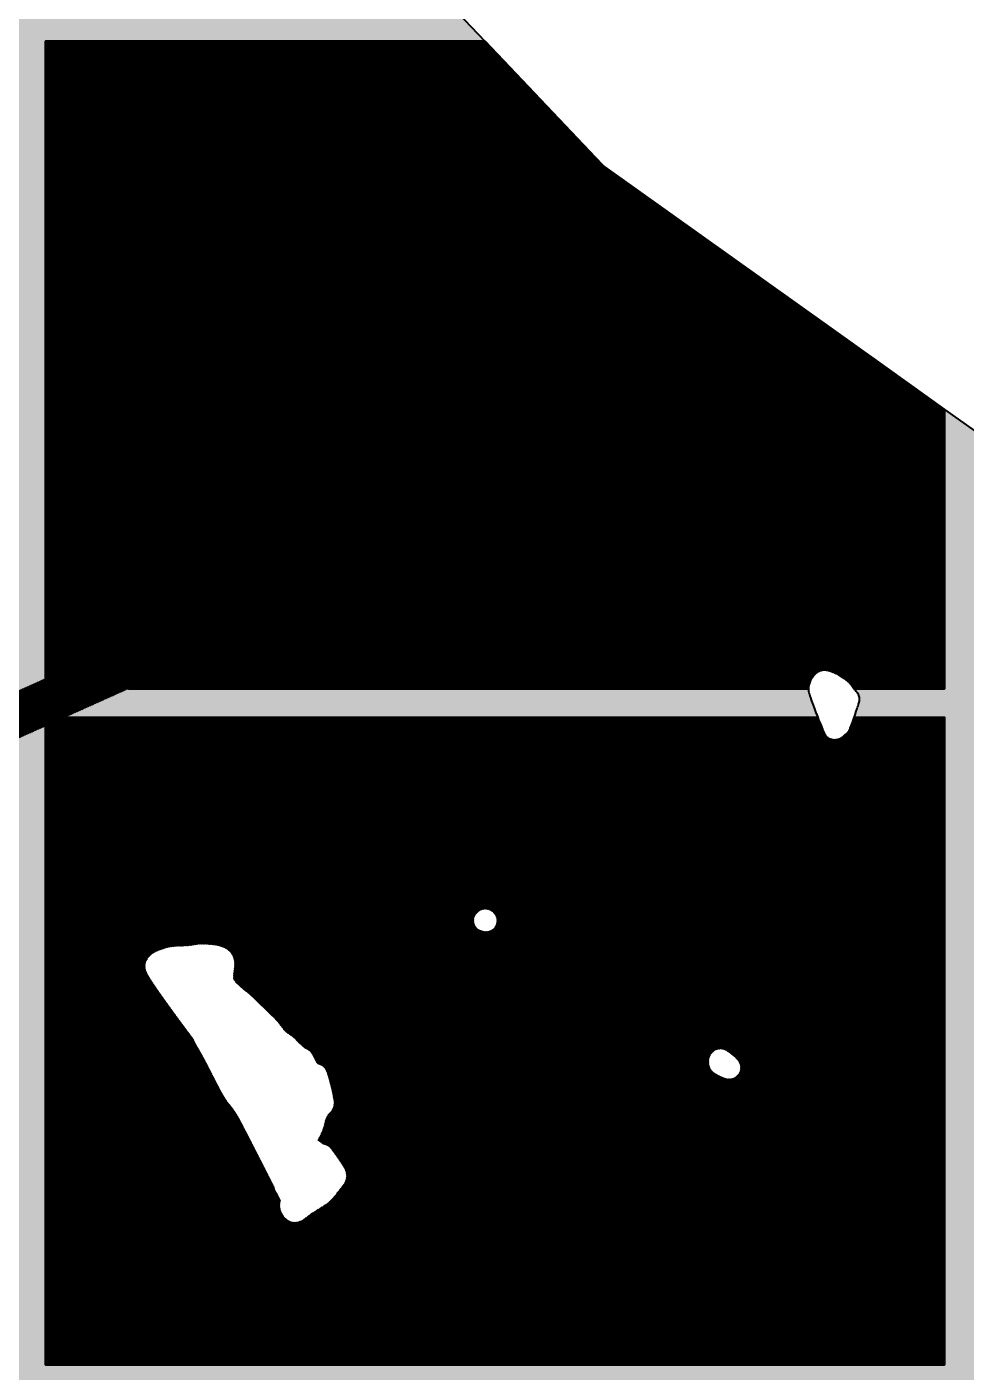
# Model space of a CAD drawing. Header units: metres. Extents: x 729569 to 733474, y 1423763 to 1426173.
# Drawn here: x 731660.1 to 731921.3, y 1425076.8 to 1425450.8 of the extents above; entities that cross this region are included whole.
import ezdxf

# ---------------------------------------------------------------- set-up
doc = ezdxf.new("R2010")
doc.units = ezdxf.units.M
for name, color, linetype in [('GREEN_AREA', 7, 'Continuous'), ('PARCEL_BORDER', 7, 'Continuous'), ('PARCEL_L', 7, 'Continuous'), ('PARCEL_M', 7, 'Continuous'), ('PARCEL_S', 7, 'Continuous'), ('ROADS_MAIN', 7, 'Continuous')]:
    doc.layers.add(name, color=color, linetype=linetype)

msp = doc.modelspace()

# ---------------------------------------------------------------- hatches: boundary and pattern name
at = {"layer": 'GREEN_AREA', "true_color": 0x96c896}
h = msp.add_hatch(dxfattribs=at)
h.set_pattern_fill('SOLID')
h.paths.add_polyline_path([(731734.6, 1425338.94), (731803.89, 1425338.94), (731803.89, 1425408.22), (731734.6, 1425408.22), (731665.32, 1425408.22), (731665.32, 1425446.84), (731787.48, 1425446.84), (731820.03, 1425412.54), (731820.38, 1425412.2), (731820.76, 1425411.91), (731883.06, 1425367.51), (731665.32, 1425269.66), (731665.32, 1425338.94), (731734.6, 1425338.94)])
h = msp.add_hatch(dxfattribs=at)
h.set_pattern_fill('SOLID')
h.paths.add_polyline_path([(731877.64, 1425268.08), (731877.52, 1425267.54), (731877.46, 1425267.19), (731877.45, 1425266.84), (731848.32, 1425266.84), (731848.32, 1425306.84), (731808.32, 1425306.84), (731808.32, 1425266.84), (731688.32, 1425266.84), (731894.38, 1425359.44), (731915.32, 1425344.51), (731915.32, 1425266.84), (731890.09, 1425266.84), (731890.08, 1425266.84), (731890.05, 1425266.92), (731889.88, 1425267.21), (731889.75, 1425267.41), (731889.64, 1425267.57), (731889.41, 1425267.88), (731889.31, 1425268.01), (731889.01, 1425268.36), (731888.86, 1425268.52), (731888.53, 1425268.86), (731888.32, 1425269.05), (731888, 1425269.32), (731887.87, 1425269.42), (731887.47, 1425269.72), (731887.38, 1425269.79), (731886.94, 1425270.09), (731886.85, 1425270.15), (731886.4, 1425270.44), (731886.29, 1425270.5), (731885.87, 1425270.75), (731885.74, 1425270.82), (731885.33, 1425271.03), (731885.21, 1425271.09), (731884.81, 1425271.28), (731884.69, 1425271.32), (731884.32, 1425271.48), (731884.2, 1425271.53), (731883.87, 1425271.65), (731883.71, 1425271.7), (731883.45, 1425271.78), (731883.41, 1425271.79), (731883.06, 1425271.89), (731882.79, 1425271.95), (731882.47, 1425272.01), (731882.18, 1425272.05), (731881.89, 1425272.06), (731881.59, 1425272.05), (731881.3, 1425272), (731881.01, 1425271.94), (731880.72, 1425271.86), (731880.44, 1425271.76), (731880.17, 1425271.62), (731879.92, 1425271.47), (731879.68, 1425271.28), (731879.45, 1425271.09), (731879.25, 1425270.9), (731879.07, 1425270.69), (731878.78, 1425270.33), (731878.57, 1425270.04), (731878.27, 1425269.55), (731878.07, 1425269.19), (731877.83, 1425268.65), (731877.72, 1425268.37), (731877.64, 1425268.08)])
h = msp.add_hatch(dxfattribs=at)
h.set_pattern_fill('SOLID')
h.paths.add_polyline_path([(731915.32, 1425078.84), (731905.32, 1425078.84), (731905.32, 1425118.84), (731905.32, 1425158.84), (731905.32, 1425198.84), (731905.32, 1425238.84), (731865.32, 1425238.84), (731825.32, 1425238.84), (731825.32, 1425198.84), (731865.32, 1425198.84), (731865.32, 1425158.84), (731865.32, 1425118.84), (731865.32, 1425078.84), (731844.21, 1425078.84), (731844.21, 1425168.28), (731754.76, 1425168.28), (731754.76, 1425078.84), (731705.32, 1425078.84), (731705.32, 1425118.84), (731705.32, 1425158.84), (731665.32, 1425158.84), (731665.32, 1425198.84), (731705.32, 1425198.84), (731745.32, 1425198.84), (731745.32, 1425238.84), (731705.32, 1425238.84), (731665.32, 1425238.84), (731665.32, 1425256.5), (731670.52, 1425258.84), (731880.07, 1425258.84), (731880.29, 1425258.25), (731880.3, 1425258.23), (731880.88, 1425256.78), (731880.89, 1425256.76), (731881.38, 1425255.57), (731881.39, 1425255.53), (731881.68, 1425254.85), (731881.71, 1425254.78), (731881.85, 1425254.47), (731881.93, 1425254.31), (731881.99, 1425254.21), (731882.14, 1425253.94), (731882.32, 1425253.7), (731882.34, 1425253.68), (731882.54, 1425253.46), (731882.76, 1425253.26), (731883, 1425253.09), (731883.26, 1425252.93), (731883.53, 1425252.81), (731883.56, 1425252.8), (731883.87, 1425252.69), (731884.2, 1425252.62), (731884.26, 1425252.6), (731884.55, 1425252.57), (731884.84, 1425252.57), (731885.13, 1425252.59), (731885.24, 1425252.6), (731885.48, 1425252.64), (731885.72, 1425252.7), (731885.95, 1425252.78), (731886.1, 1425252.84), (731886.31, 1425252.93), (731886.51, 1425253.04), (731886.71, 1425253.15), (731886.98, 1425253.33), (731887.24, 1425253.55), (731887.44, 1425253.73), (731887.6, 1425253.89), (731887.67, 1425253.97), (731887.86, 1425254.1), (731888, 1425254.22), (731888.24, 1425254.42), (731888.45, 1425254.64), (731888.64, 1425254.89), (731888.8, 1425255.15), (731888.93, 1425255.43), (731889.05, 1425255.71), (731889.1, 1425255.84), (731889.34, 1425256.5), (731889.35, 1425256.53), (731889.68, 1425257.45), (731889.68, 1425257.47), (731890.05, 1425258.53), (731890.05, 1425258.54), (731890.16, 1425258.84), (731915.32, 1425258.84), (731915.32, 1425078.84)])
h.paths.add_polyline_path([(731854.92, 1425158.4), (731855.26, 1425158.36), (731855.6, 1425158.36), (731855.94, 1425158.4), (731856.03, 1425158.41), (731856.3, 1425158.47), (731856.57, 1425158.55), (731856.83, 1425158.66), (731857.08, 1425158.79), (731857.31, 1425158.95), (731857.53, 1425159.12), (731857.55, 1425159.14), (731857.77, 1425159.36), (731857.97, 1425159.59), (731858.14, 1425159.84), (731858.28, 1425160.11), (731858.4, 1425160.4), (731858.48, 1425160.69), (731858.49, 1425160.72), (731858.55, 1425161.01), (731858.57, 1425161.31), (731858.57, 1425161.6), (731858.54, 1425161.9), (731858.48, 1425162.18), (731858.39, 1425162.47), (731858.35, 1425162.56), (731858.23, 1425162.84), (731858.09, 1425163.11), (731857.92, 1425163.35), (731857.75, 1425163.57), (731857.49, 1425163.86), (731857.11, 1425164.24), (731856.96, 1425164.39), (731856.33, 1425164.93), (731856.22, 1425165.02), (731855.56, 1425165.54), (731855.45, 1425165.62), (731855, 1425165.94), (731854.82, 1425166.06), (731854.58, 1425166.2), (731854.37, 1425166.32), (731854.16, 1425166.41), (731854.06, 1425166.45), (731853.78, 1425166.55), (731853.49, 1425166.62), (731853.2, 1425166.66), (731852.9, 1425166.68), (731852.88, 1425166.67), (731852.56, 1425166.66), (731852.26, 1425166.6), (731851.95, 1425166.52), (731851.66, 1425166.41), (731851.38, 1425166.26), (731851.36, 1425166.25), (731851.09, 1425166.07), (731850.84, 1425165.86), (731850.62, 1425165.63), (731850.57, 1425165.58), (731850.38, 1425165.34), (731850.22, 1425165.08), (731850.08, 1425164.8), (731850.02, 1425164.68), (731849.91, 1425164.36), (731849.83, 1425164.03), (731849.78, 1425163.81), (731849.74, 1425163.5), (731849.73, 1425163.2), (731849.74, 1425162.89), (731849.76, 1425162.61), (731849.8, 1425162.33), (731849.87, 1425162.06), (731849.95, 1425161.79), (731850.05, 1425161.53), (731850.17, 1425161.27), (731850.31, 1425161.03), (731850.48, 1425160.8), (731850.67, 1425160.58), (731850.87, 1425160.39), (731851.12, 1425160.18), (731851.31, 1425160.03), (731851.5, 1425159.9), (731852, 1425159.6), (731852.17, 1425159.5), (731852.79, 1425159.17), (731852.95, 1425159.1), (731853.58, 1425158.81), (731853.82, 1425158.72), (731854.23, 1425158.57), (731854.46, 1425158.5), (731854.7, 1425158.45), (731854.92, 1425158.4)])
h.paths.add_polyline_path([(731786.83, 1425199.48), (731787.11, 1425199.4), (731787.4, 1425199.34), (731787.69, 1425199.32), (731787.98, 1425199.32), (731788.27, 1425199.35), (731788.56, 1425199.41), (731788.84, 1425199.5), (731789.11, 1425199.61), (731789.37, 1425199.75), (731789.61, 1425199.91), (731789.84, 1425200.1), (731790.04, 1425200.3), (731790.23, 1425200.53), (731790.39, 1425200.77), (731790.53, 1425201.03), (731790.64, 1425201.3), (731790.72, 1425201.58), (731790.78, 1425201.87), (731790.81, 1425202.16), (731790.81, 1425202.45), (731790.81, 1425202.47), (731790.78, 1425202.76), (731790.73, 1425203.05), (731790.64, 1425203.33), (731790.53, 1425203.6), (731790.39, 1425203.86), (731790.23, 1425204.11), (731790.2, 1425204.15), (731790.01, 1425204.38), (731789.8, 1425204.59), (731789.71, 1425204.68), (731789.5, 1425204.85), (731789.28, 1425205), (731789.17, 1425205.07), (731788.91, 1425205.21), (731788.63, 1425205.33), (731788.35, 1425205.42), (731788.06, 1425205.49), (731787.76, 1425205.52), (731787.46, 1425205.52), (731787.16, 1425205.49), (731786.87, 1425205.44), (731786.58, 1425205.35), (731786.46, 1425205.31), (731786.16, 1425205.18), (731785.88, 1425205.03), (731785.8, 1425204.98), (731785.55, 1425204.81), (731785.33, 1425204.62), (731785.13, 1425204.41), (731784.94, 1425204.18), (731784.78, 1425203.93), (731784.65, 1425203.67), (731784.54, 1425203.39), (731784.46, 1425203.11), (731784.41, 1425202.82), (731784.39, 1425202.53), (731784.39, 1425202.23), (731784.42, 1425201.94), (731784.49, 1425201.65), (731784.58, 1425201.37), (731784.69, 1425201.1), (731784.84, 1425200.84), (731785.01, 1425200.6), (731785.2, 1425200.38), (731785.41, 1425200.17), (731785.64, 1425199.99), (731785.89, 1425199.83), (731786.15, 1425199.7), (731786.42, 1425199.59), (731786.71, 1425199.51), (731786.8, 1425199.49), (731786.83, 1425199.48)])
h.paths.add_polyline_path([(731693.31, 1425191.22), (731693.22, 1425191.02), (731693.09, 1425190.63), (731693.06, 1425190.52), (731693, 1425190.19), (731692.96, 1425189.86), (731692.96, 1425189.8), (731692.96, 1425189.52), (731692.99, 1425189.24), (731693.05, 1425188.97), (731693.09, 1425188.79), (731693.17, 1425188.53), (731693.27, 1425188.29), (731693.45, 1425187.87), (731693.57, 1425187.62), (731694.02, 1425186.84), (731694.09, 1425186.71), (731694.92, 1425185.4), (731694.96, 1425185.33), (731696.02, 1425183.76), (731696.05, 1425183.72), (731697.28, 1425181.94), (731697.3, 1425181.92), (731698.64, 1425180.03), (731698.65, 1425180.01), (731700.03, 1425178.1), (731700.04, 1425178.09), (731701.4, 1425176.22), (731701.41, 1425176.21), (731702.68, 1425174.48), (731702.69, 1425174.47), (731703.81, 1425172.96), (731703.81, 1425172.96), (731704.72, 1425171.74), (731704.72, 1425171.74), (731705.34, 1425170.91), (731705.61, 1425170.54), (731705.87, 1425170.18), (731705.9, 1425170.15), (731706.15, 1425169.81), (731706.35, 1425169.55), (731706.44, 1425169.43), (731706.48, 1425169.26), (731706.58, 1425168.99), (731706.7, 1425168.72), (731706.8, 1425168.53), (731706.85, 1425168.44), (731707.1, 1425168.01), (731707.1, 1425167.99), (731707.46, 1425167.38), (731707.89, 1425166.64), (731708.35, 1425165.83), (731708.81, 1425165.01), (731709.23, 1425164.24), (731709.57, 1425163.6), (731710.03, 1425162.72), (731710.58, 1425161.67), (731711.17, 1425160.51), (731711.79, 1425159.31), (731712.39, 1425158.14), (731712.39, 1425158.13), (731712.96, 1425157.04), (731712.96, 1425157.03), (731713.45, 1425156.09), (731713.46, 1425156.07), (731713.84, 1425155.33), (731713.86, 1425155.3), (731714.12, 1425154.83), (731714.15, 1425154.77), (731714.44, 1425154.27), (731714.46, 1425154.24), (731714.73, 1425153.77), (731714.75, 1425153.74), (731715.01, 1425153.3), (731715.04, 1425153.26), (731715.3, 1425152.86), (731715.33, 1425152.81), (731715.58, 1425152.43), (731715.62, 1425152.37), (731715.87, 1425152.01), (731715.94, 1425151.91), (731716.23, 1425151.53), (731716.32, 1425151.41), (731716.59, 1425151.1), (731716.63, 1425151.05), (731716.87, 1425150.78), (731717.06, 1425150.55), (731717.26, 1425150.29), (731717.48, 1425149.97), (731717.76, 1425149.56), (731718.08, 1425149.07), (731718.42, 1425148.53), (731718.77, 1425147.95), (731719.11, 1425147.37), (731719.36, 1425146.9), (731719.86, 1425145.95), (731720.54, 1425144.63), (731721.38, 1425143.02), (731722.32, 1425141.19), (731723.32, 1425139.23), (731724.36, 1425137.21), (731725.38, 1425135.21), (731726.36, 1425133.3), (731727.24, 1425131.56), (731728, 1425130.06), (731728.6, 1425128.89), (731728.91, 1425128.27), (731728.93, 1425128.13), (731728.98, 1425127.95), (731729.05, 1425127.67), (731729.15, 1425127.41), (731729.28, 1425127.16), (731729.38, 1425126.99), (731729.5, 1425126.78), (731729.65, 1425126.58), (731729.67, 1425126.55), (731729.74, 1425126.43), (731730.04, 1425125.83), (731730.42, 1425125.07), (731730.67, 1425124.55), (731730.59, 1425124.35), (731730.53, 1425124.07), (731730.47, 1425123.75), (731730.42, 1425123.43), (731730.41, 1425123.1), (731730.44, 1425122.77), (731730.5, 1425122.45), (731730.59, 1425122.1), (731730.66, 1425121.86), (731730.75, 1425121.63), (731730.94, 1425121.2), (731731.14, 1425120.83), (731731.4, 1425120.41), (731731.54, 1425120.2), (731731.7, 1425120), (731731.95, 1425119.72), (731732.16, 1425119.51), (731732.4, 1425119.31), (731732.6, 1425119.16), (731732.87, 1425118.98), (731733.16, 1425118.83), (731733.3, 1425118.76), (731733.54, 1425118.67), (731733.79, 1425118.59), (731733.86, 1425118.57), (731734.12, 1425118.52), (731734.38, 1425118.49), (731734.44, 1425118.48), (731734.69, 1425118.47), (731734.94, 1425118.49), (731735.18, 1425118.52), (731735.33, 1425118.54), (731735.66, 1425118.62), (731735.97, 1425118.73), (731736.25, 1425118.85), (731736.64, 1425119.04), (731737.09, 1425119.31), (731737.3, 1425119.45), (731737.92, 1425119.89), (731738.02, 1425119.97), (731738.62, 1425120.44), (731738.65, 1425120.47), (731739.1, 1425120.83), (731739.23, 1425120.93), (731739.32, 1425120.98), (731739.46, 1425121.06), (731739.47, 1425121.07), (731739.68, 1425121.19), (731739.76, 1425121.23), (731740, 1425121.37), (731740.07, 1425121.42), (731740.38, 1425121.61), (731740.4, 1425121.62), (731740.97, 1425121.99), (731740.98, 1425122), (731741.71, 1425122.46), (731741.72, 1425122.47), (731742.5, 1425122.98), (731742.52, 1425122.99), (731743.25, 1425123.48), (731743.28, 1425123.5), (731743.86, 1425123.9), (731743.98, 1425123.98), (731744.29, 1425124.22), (731744.47, 1425124.37), (731744.64, 1425124.54), (731744.87, 1425124.78), (731745.09, 1425125.03), (731745.27, 1425125.26), (731745.36, 1425125.39), (731745.51, 1425125.61), (731745.62, 1425125.76), (731745.78, 1425125.96), (731746.19, 1425126.43), (731746.2, 1425126.44), (731746.72, 1425127.06), (731746.75, 1425127.1), (731747.29, 1425127.76), (731747.35, 1425127.84), (731747.84, 1425128.48), (731747.94, 1425128.62), (731748.24, 1425129.07), (731748.39, 1425129.31), (731748.54, 1425129.58), (731748.72, 1425129.97), (731748.77, 1425130.12), (731748.85, 1425130.35), (731748.91, 1425130.59), (731748.92, 1425130.65), (731748.96, 1425130.98), (731748.97, 1425131.06), (731748.98, 1425131.35), (731748.98, 1425131.49), (731748.96, 1425131.73), (731748.93, 1425131.96), (731748.9, 1425132.17), (731748.84, 1425132.44), (731748.75, 1425132.71), (731748.65, 1425132.97), (731748.56, 1425133.19), (731748.45, 1425133.41), (731748.26, 1425133.73), (731748.16, 1425133.9), (731747.96, 1425134.2), (731747.75, 1425134.53), (731747.74, 1425134.54), (731747.47, 1425134.97), (731747.42, 1425135.04), (731746.97, 1425135.71), (731746.95, 1425135.75), (731746.39, 1425136.55), (731746.37, 1425136.57), (731745.79, 1425137.4), (731745.76, 1425137.43), (731745.22, 1425138.17), (731745.18, 1425138.23), (731744.76, 1425138.78), (731744.59, 1425138.97), (731744.36, 1425139.22), (731744.17, 1425139.42), (731743.96, 1425139.59), (731743.74, 1425139.74), (731743.5, 1425139.88), (731743.25, 1425139.99), (731742.99, 1425140.08), (731742.74, 1425140.15), (731742.46, 1425140.22), (731742.42, 1425140.23), (731742.24, 1425140.35), (731741.56, 1425140.86), (731741, 1425141.29), (731741.13, 1425141.54), (731741.14, 1425141.56), (731741.55, 1425142.31), (731741.58, 1425142.37), (731741.95, 1425143.11), (731742.02, 1425143.25), (731742.3, 1425143.88), (731742.4, 1425144.12), (731742.58, 1425144.67), (731742.64, 1425144.85), (731742.78, 1425145.38), (731742.81, 1425145.49), (731742.93, 1425145.99), (731742.94, 1425146.02), (731743.03, 1425146.45), (731743.11, 1425146.76), (731743.18, 1425146.99), (731743.3, 1425147.3), (731743.43, 1425147.58), (731743.54, 1425147.82), (731743.68, 1425148.05), (731743.8, 1425148.26), (731743.91, 1425148.4), (731744.08, 1425148.6), (731744.34, 1425148.87), (731744.46, 1425149), (731744.68, 1425149.27), (731744.88, 1425149.52), (731745.04, 1425149.8), (731745.17, 1425150.04), (731745.28, 1425150.29), (731745.38, 1425150.54), (731745.45, 1425150.81), (731745.49, 1425151.08), (731745.52, 1425151.34), (731745.54, 1425151.61), (731745.54, 1425151.89), (731745.51, 1425152.15), (731745.47, 1425152.4), (731745.4, 1425152.73), (731745.36, 1425152.91), (731745.33, 1425153.02), (731745.3, 1425153.24), (731745.3, 1425153.25), (731745.25, 1425153.61), (731745.24, 1425153.68), (731745.17, 1425154.08), (731745.15, 1425154.19), (731745.06, 1425154.62), (731745.04, 1425154.71), (731744.93, 1425155.19), (731744.92, 1425155.22), (731744.72, 1425156.04), (731744.71, 1425156.07), (731744.45, 1425157.09), (731744.44, 1425157.13), (731744.15, 1425158.21), (731744.14, 1425158.27), (731743.85, 1425159.25), (731743.81, 1425159.36), (731743.61, 1425159.98), (731743.53, 1425160.18), (731743.4, 1425160.49), (731743.21, 1425160.87), (731743.14, 1425160.99), (731743.01, 1425161.2), (731742.86, 1425161.39), (731742.69, 1425161.57), (731742.66, 1425161.6), (731742.47, 1425161.78), (731742.26, 1425161.94), (731742.04, 1425162.08), (731741.98, 1425162.12), (731741.75, 1425162.24), (731741.51, 1425162.34), (731741.26, 1425162.42), (731741.14, 1425162.45), (731740.84, 1425162.51), (731740.83, 1425162.53), (731740.4, 1425163.38), (731739.98, 1425164.2), (731739.96, 1425164.25), (731739.62, 1425164.88), (731739.5, 1425165.1), (731739.29, 1425165.42), (731739.13, 1425165.64), (731738.95, 1425165.85), (731738.75, 1425166.05), (731738.53, 1425166.22), (731738.32, 1425166.38), (731738.03, 1425166.56), (731737.73, 1425166.71), (731737.5, 1425166.81), (731737.4, 1425166.85), (731737.19, 1425167.03), (731736.83, 1425167.34), (731736.42, 1425167.7), (731736.01, 1425168.07), (731735.64, 1425168.42), (731735.27, 1425168.8), (731734.87, 1425169.2), (731734.82, 1425169.25), (731734.41, 1425169.64), (731734.31, 1425169.74), (731733.89, 1425170.11), (731733.71, 1425170.26), (731733.29, 1425170.57), (731733.11, 1425170.7), (731732.73, 1425170.95), (731732.68, 1425170.98), (731732.37, 1425171.17), (731732.18, 1425171.31), (731732.02, 1425171.43), (731731.83, 1425171.64), (731731.48, 1425172.07), (731731.04, 1425172.63), (731730.58, 1425173.25), (731730.55, 1425173.27), (731730.1, 1425173.85), (731730.03, 1425173.94), (731729.62, 1425174.42), (731729.52, 1425174.53), (731729.1, 1425174.98), (731729.04, 1425175.05), (731728.67, 1425175.43), (731728.62, 1425175.48), (731728.25, 1425175.83), (731728.23, 1425175.85), (731727.85, 1425176.21), (731727.42, 1425176.63), (731726.98, 1425177.06), (731726.97, 1425177.07), (731726.36, 1425177.66), (731726.36, 1425177.66), (731725.66, 1425178.34), (731724.95, 1425179.03), (731724.28, 1425179.67), (731723.74, 1425180.19), (731723.4, 1425180.52), (731723.4, 1425180.52), (731723.05, 1425180.85), (731723.05, 1425180.86), (731722.75, 1425181.14), (731722.46, 1425181.42), (731722.13, 1425181.74), (731721.96, 1425181.9), (731721.63, 1425182.17), (731721.54, 1425182.24), (731720.99, 1425182.67), (731720.31, 1425183.2), (731719.59, 1425183.8), (731718.87, 1425184.44), (731718.26, 1425185.07), (731717.82, 1425185.62), (731717.62, 1425185.97), (731717.55, 1425186.21), (731717.52, 1425186.63), (731717.56, 1425187.27), (731717.66, 1425188.1), (731717.78, 1425188.97), (731717.8, 1425189.17), (731717.85, 1425189.97), (731717.85, 1425190.41), (731717.81, 1425190.98), (731717.77, 1425191.28), (731717.71, 1425191.57), (731717.6, 1425191.94), (731717.5, 1425192.23), (731717.38, 1425192.5), (731717.27, 1425192.72), (731717.04, 1425193.08), (731716.97, 1425193.18), (731716.83, 1425193.37), (731716.74, 1425193.47), (731716.57, 1425193.66), (731716.38, 1425193.85), (731716.07, 1425194.12), (731715.75, 1425194.36), (731715.55, 1425194.51), (731715.33, 1425194.63), (731714.85, 1425194.89), (731714.63, 1425194.99), (731714.39, 1425195.08), (731713.72, 1425195.31), (731713.35, 1425195.4), (731712.62, 1425195.54), (731712.39, 1425195.58), (731711.62, 1425195.67), (731711.52, 1425195.68), (731710.74, 1425195.74), (731709.98, 1425195.8), (731709.9, 1425195.8), (731709.19, 1425195.84), (731708.94, 1425195.84), (731708.31, 1425195.82), (731708.09, 1425195.81), (731707.5, 1425195.75), (731707.36, 1425195.73), (731706.78, 1425195.64), (731706.73, 1425195.63), (731706.15, 1425195.54), (731705.59, 1425195.45), (731705, 1425195.38), (731704.31, 1425195.34), (731703.5, 1425195.3), (731702.62, 1425195.28), (731702.58, 1425195.27), (731701.7, 1425195.23), (731701.59, 1425195.23), (731700.74, 1425195.16), (731700.55, 1425195.14), (731699.76, 1425195.02), (731699.46, 1425194.96), (731698.75, 1425194.79), (731698.54, 1425194.73), (731697.77, 1425194.47), (731697.69, 1425194.45), (731696.93, 1425194.17), (731696.74, 1425194.1), (731696.03, 1425193.79), (731695.69, 1425193.61), (731695.1, 1425193.25), (731694.85, 1425193.09), (731694.63, 1425192.9), (731694.26, 1425192.57), (731694.02, 1425192.32), (731693.81, 1425192.05), (731693.61, 1425191.77), (731693.45, 1425191.51), (731693.31, 1425191.22)])
at = {"layer": 'PARCEL_L', "true_color": 0xffffc8}
h = msp.add_hatch(dxfattribs=at)
h.set_pattern_fill('SOLID')
h.paths.add_polyline_path([(731844.21, 1425078.84), (731844.21, 1425168.28), (731754.76, 1425168.28), (731754.76, 1425078.84), (731844.21, 1425078.84)])
at = {"layer": 'PARCEL_M', "true_color": 0xc8dcff}
h = msp.add_hatch(dxfattribs=at)
h.set_pattern_fill('SOLID')
h.paths.add_polyline_path([(731734.6, 1425338.94), (731734.6, 1425408.22), (731665.32, 1425408.22), (731665.32, 1425338.94), (731734.6, 1425338.94)])
h = msp.add_hatch(dxfattribs=at)
h.set_pattern_fill('SOLID')
h.paths.add_polyline_path([(731803.89, 1425338.94), (731803.89, 1425408.22), (731734.6, 1425408.22), (731734.6, 1425338.94), (731803.89, 1425338.94)])
at = {"layer": 'PARCEL_S', "true_color": 0xffc8c8}
h = msp.add_hatch(dxfattribs=at)
h.set_pattern_fill('SOLID')
h.paths.add_polyline_path([(731848.32, 1425266.84), (731848.32, 1425306.84), (731808.32, 1425306.84), (731808.32, 1425266.84), (731848.32, 1425266.84)])
h = msp.add_hatch(dxfattribs=at)
h.set_pattern_fill('SOLID')
h.paths.add_polyline_path([(731705.32, 1425198.84), (731705.32, 1425238.84), (731665.32, 1425238.84), (731665.32, 1425198.84), (731705.32, 1425198.84)])
h = msp.add_hatch(dxfattribs=at)
h.set_pattern_fill('SOLID')
h.paths.add_polyline_path([(731745.32, 1425198.84), (731745.32, 1425238.84), (731705.32, 1425238.84), (731705.32, 1425198.84), (731745.32, 1425198.84)])
h = msp.add_hatch(dxfattribs=at)
h.set_pattern_fill('SOLID')
h.paths.add_polyline_path([(731865.32, 1425198.84), (731865.32, 1425238.84), (731825.32, 1425238.84), (731825.32, 1425198.84), (731865.32, 1425198.84)])
h = msp.add_hatch(dxfattribs=at)
h.set_pattern_fill('SOLID')
h.paths.add_polyline_path([(731905.32, 1425198.84), (731905.32, 1425238.84), (731865.32, 1425238.84), (731865.32, 1425198.84), (731905.32, 1425198.84)])
h = msp.add_hatch(dxfattribs=at)
h.set_pattern_fill('SOLID')
h.paths.add_polyline_path([(731905.32, 1425158.84), (731905.32, 1425198.84), (731865.32, 1425198.84), (731865.32, 1425158.84), (731905.32, 1425158.84)])
h = msp.add_hatch(dxfattribs=at)
h.set_pattern_fill('SOLID')
h.paths.add_polyline_path([(731705.32, 1425118.84), (731705.32, 1425158.84), (731665.32, 1425158.84), (731665.32, 1425118.84), (731705.32, 1425118.84)])
h = msp.add_hatch(dxfattribs=at)
h.set_pattern_fill('SOLID')
h.paths.add_polyline_path([(731905.32, 1425118.84), (731905.32, 1425158.84), (731865.32, 1425158.84), (731865.32, 1425118.84), (731905.32, 1425118.84)])
h = msp.add_hatch(dxfattribs=at)
h.set_pattern_fill('SOLID')
h.paths.add_polyline_path([(731705.32, 1425078.84), (731705.32, 1425118.84), (731665.32, 1425118.84), (731665.32, 1425078.84), (731705.32, 1425078.84)])
h = msp.add_hatch(dxfattribs=at)
h.set_pattern_fill('SOLID')
h.paths.add_polyline_path([(731905.32, 1425078.84), (731905.32, 1425118.84), (731865.32, 1425118.84), (731865.32, 1425078.84), (731905.32, 1425078.84)])
at = {"layer": 'ROADS_MAIN', "true_color": 0x999999}
h = msp.add_hatch(dxfattribs=at)
h.set_pattern_fill('SOLID')
h.paths.add_polyline_path([(731162.77, 1425030.65), (731161.6, 1425043.29), (731222.91, 1425070.84), (731159.06, 1425070.84), (731158.8, 1425073.69), (731159.32, 1425078.84), (731240.71, 1425078.84), (731391.32, 1425146.52), (731391.32, 1425258.84), (731177.48, 1425258.84), (731178.29, 1425266.84), (731391.32, 1425266.84), (731391.32, 1425446.84), (731202.5, 1425446.84), (731203.59, 1425454.84), (731391.32, 1425454.84), (731391.32, 1425634.84), (731249.24, 1425634.84), (731251.87, 1425642.84), (731391.32, 1425642.84), (731391.32, 1425671.54), (731391.48, 1425671.52), (731391.76, 1425671.48), (731391.82, 1425671.46), (731392, 1425671.24), (731392.43, 1425670.62), (731392.45, 1425670.59), (731392.99, 1425669.85), (731393.13, 1425669.67), (731393.72, 1425668.96), (731394.03, 1425668.65), (731394.71, 1425668.04), (731394.98, 1425667.83), (731395.28, 1425667.64), (731396.06, 1425667.23), (731396.38, 1425667.08), (731396.71, 1425666.97), (731397.44, 1425666.77), (731397.69, 1425666.72), (731397.95, 1425666.69), (731398.67, 1425666.62), (731399.1, 1425666.62), (731399.83, 1425666.66), (731400.14, 1425666.69), (731400.89, 1425666.81), (731401.08, 1425666.84), (731401.86, 1425667.02), (731401.94, 1425667.04), (731402.74, 1425667.24), (731403.32, 1425667.38), (731403.32, 1425642.84), (731498.65, 1425642.84), (731498.65, 1425642.82), (731498.73, 1425642.32), (731498.85, 1425641.84), (731499.02, 1425641.36), (731499.23, 1425640.91), (731499.49, 1425640.48), (731499.8, 1425640.08), (731500.14, 1425639.71), (731500.51, 1425639.38), (731500.92, 1425639.09), (731507.51, 1425634.84), (731403.32, 1425634.84), (731403.32, 1425454.84), (731653.32, 1425454.84), (731653.32, 1425540.98), (731653.42, 1425540.95), (731653.91, 1425540.83), (731654.41, 1425540.77), (731654.91, 1425540.76), (731665.32, 1425541.07), (731665.32, 1425454.84), (731779.89, 1425454.84), (731787.48, 1425446.84), (731665.32, 1425446.84), (731665.32, 1425269.66), (731883.06, 1425367.51), (731894.12, 1425359.63), (731894.38, 1425359.44), (731688.32, 1425266.84), (731877.45, 1425266.84), (731877.45, 1425266.84), (731877.45, 1425266.77), (731877.48, 1425266.35), (731877.51, 1425266.15), (731877.57, 1425265.88), (731877.68, 1425265.44), (731877.72, 1425265.29), (731877.98, 1425264.48), (731878.01, 1425264.39), (731878.46, 1425263.08), (731878.48, 1425263.03), (731879.04, 1425261.51), (731879.05, 1425261.48), (731879.66, 1425259.87), (731879.67, 1425259.84), (731880.07, 1425258.84), (731670.52, 1425258.84), (731665.32, 1425256.5), (731665.32, 1425078.84), (731915.32, 1425078.84), (731915.32, 1425258.84), (731890.16, 1425258.84), (731890.43, 1425259.62), (731890.43, 1425259.62), (731890.76, 1425260.6), (731890.77, 1425260.6), (731891.02, 1425261.35), (731891.02, 1425261.36), (731891.15, 1425261.74), (731891.28, 1425262.1), (731891.41, 1425262.47), (731891.44, 1425262.56), (731891.53, 1425262.85), (731891.6, 1425263.1), (731891.64, 1425263.35), (731891.67, 1425263.51), (731891.69, 1425263.81), (731891.69, 1425264.1), (731891.66, 1425264.4), (731891.59, 1425264.69), (731891.5, 1425264.97), (731891.39, 1425265.24), (731891.24, 1425265.5), (731891.08, 1425265.74), (731890.88, 1425265.97), (731890.81, 1425266.04), (731890.79, 1425266.07), (731890.61, 1425266.31), (731890.41, 1425266.53), (731890.28, 1425266.67), (731890.1, 1425266.83), (731890.09, 1425266.84), (731915.32, 1425266.84), (731915.32, 1425344.51), (731927.32, 1425335.96), (731927.32, 1425266.84), (732011.07, 1425266.84), (732011.1, 1425266.81), (732019.67, 1425258.84), (731927.32, 1425258.84), (731927.32, 1425078.84), (732077.84, 1425078.84), (732077.96, 1425078.66), (732077.98, 1425078.63), (732078.53, 1425077.89), (732078.58, 1425077.82), (732078.97, 1425077.33), (732079.11, 1425077.16), (732079.56, 1425076.66), (732079.67, 1425076.55), (732080.12, 1425076.1), (732080.17, 1425076.05), (732080.58, 1425075.66), (732080.89, 1425075.36), (732081.1, 1425075.12), (732081.3, 1425074.89), (732081.47, 1425074.68), (732081.57, 1425074.54), (732081.66, 1425074.4), (732081.74, 1425074.25), (732081.81, 1425074.08), (732082.01, 1425073.54), (732082.3, 1425072.74), (732082.63, 1425071.75), (732082.94, 1425070.84), (731927.32, 1425070.84), (731927.32, 1425011.38), (731927.27, 1425011.37), (731926.99, 1425011.28), (731926.72, 1425011.16), (731926.46, 1425011.02), (731926.22, 1425010.85), (731926, 1425010.66), (731925.8, 1425010.45), (731925.61, 1425010.22), (731925.45, 1425009.98), (731925.32, 1425009.72), (731925.21, 1425009.45), (731925.13, 1425009.16), (731925.07, 1425008.88), (731925.05, 1425008.58), (731922.51, 1424943.38), (731922.51, 1424943.08), (731922.54, 1424942.79), (731922.6, 1424942.5), (731922.69, 1424942.21), (731922.81, 1424941.94), (731922.96, 1424941.68), (731923.13, 1424941.44), (731923.32, 1424941.21), (731923.53, 1424941), (731923.77, 1424940.82), (731924.02, 1424940.66), (731924.28, 1424940.52), (731924.56, 1424940.42), (731924.85, 1424940.34), (731925.14, 1424940.29), (731925.44, 1424940.27), (731925.73, 1424940.27), (731926.03, 1424940.31), (731926.32, 1424940.38), (731926.6, 1424940.47), (731926.87, 1424940.59), (731927.13, 1424940.74), (731927.32, 1424940.88), (731927.32, 1424890.84), (732005.82, 1424890.84), (731999.89, 1424882.84), (731927.32, 1424882.84), (731927.32, 1424784.89), (731915.32, 1424768.69), (731915.32, 1424882.84), (731886.5, 1424882.84), (731891.41, 1424890.84), (731915.32, 1424890.84), (731915.32, 1425070.84), (731665.32, 1425070.84), (731665.32, 1424890.84), (731783.57, 1424890.84), (731783.59, 1424890.59), (731783.85, 1424887.96), (731784.11, 1424885.25), (731784.34, 1424882.84), (731665.32, 1424882.84), (731665.32, 1424702.84), (731866.53, 1424702.84), (731860.6, 1424694.84), (731665.32, 1424694.84), (731665.32, 1424565.24), (731665.26, 1424565.19), (731665.05, 1424565.01), (731664.8, 1424564.77), (731664.57, 1424564.49), (731664.48, 1424564.36), (731664.26, 1424564.01), (731664.21, 1424563.92), (731664.2, 1424563.91), (731664.07, 1424563.7), (731663.53, 1424562.91), (731662.72, 1424561.7), (731661.66, 1424560.14), (731660.42, 1424558.3), (731659.03, 1424556.25), (731657.56, 1424554.06), (731656.03, 1424551.8), (731654.51, 1424549.55), (731653.32, 1424547.79), (731653.32, 1424694.84), (731535.69, 1424694.84), (731535.58, 1424695.06), (731535.44, 1424695.31), (731535.39, 1424695.38), (731535.21, 1424695.63), (731535.01, 1424695.86), (731534.78, 1424696.07), (731534.54, 1424696.25), (731534.28, 1424696.41), (731534.25, 1424696.42), (731533.97, 1424696.55), (731533.68, 1424696.65), (731533.38, 1424696.72), (731533.07, 1424696.76), (731532.77, 1424696.77), (731532.46, 1424696.75), (731532.44, 1424696.75), (731532.15, 1424696.69), (731531.86, 1424696.62), (731531.59, 1424696.51), (731531.33, 1424696.38), (731531.08, 1424696.22), (731530.99, 1424696.16), (731530.75, 1424695.97), (731530.53, 1424695.76), (731530.34, 1424695.55), (731530.17, 1424695.35), (731529.8, 1424694.88), (731529.77, 1424694.84), (731403.32, 1424694.84), (731403.32, 1424672.57), (731402.57, 1424672.94), (731401.83, 1424673.3), (731401.34, 1424673.54), (731400.83, 1424673.79), (731400.82, 1424673.8), (731400.31, 1424674.05), (731400.3, 1424674.05), (731400.16, 1424674.22), (731399.95, 1424674.43), (731399.72, 1424674.62), (731399.48, 1424674.78), (731399.21, 1424674.92), (731398.94, 1424675.03), (731398.75, 1424675.1), (731398.52, 1424675.17), (731398.06, 1424675.29), (731398.02, 1424675.3), (731397.36, 1424675.47), (731397.35, 1424675.47), (731396.55, 1424675.67), (731395.68, 1424675.89), (731394.82, 1424676.12), (731394.02, 1424676.35), (731393.24, 1424676.59), (731392.39, 1424676.87), (731391.55, 1424677.16), (731391.32, 1424677.23), (731391.32, 1424694.84), (731376.22, 1424694.84), (731376.31, 1424695.24), (731376.33, 1424695.38), (731376.46, 1424696.17), (731376.49, 1424696.45), (731376.56, 1424697.35), (731376.56, 1424697.58), (731376.56, 1424698.5), (731376.55, 1424698.65), (731376.5, 1424699.56), (731376.49, 1424699.66), (731376.42, 1424700.49), (731376.42, 1424700.54), (731376.34, 1424701.26), (731376.3, 1424701.68), (731376.35, 1424701.84), (731376.41, 1424702.08), (731376.49, 1424702.43), (731376.54, 1424702.71), (731376.55, 1424702.84), (731391.32, 1424702.84), (731391.32, 1424743.28), (731403.32, 1424742.02), (731403.32, 1424702.84), (731541.65, 1424702.84), (731541.75, 1424701.98), (731541.78, 1424701.76), (731541.94, 1424700.86), (731542.03, 1424700.5), (731542.17, 1424700.05), (731542.28, 1424699.76), (731542.42, 1424699.48), (731542.53, 1424699.3), (731542.67, 1424699.07), (731542.84, 1424698.85), (731543.02, 1424698.65), (731543.07, 1424698.6), (731543.28, 1424698.41), (731543.51, 1424698.24), (731543.62, 1424698.17), (731543.98, 1424697.96), (731544.22, 1424697.84), (731544.5, 1424697.72), (731544.8, 1424697.63), (731545.2, 1424697.53), (731545.53, 1424697.47), (731545.86, 1424697.44), (731546.47, 1424697.42), (731546.76, 1424697.43), (731547.06, 1424697.47), (731547.92, 1424697.62), (731548.34, 1424697.72), (731549.29, 1424698.03), (731549.56, 1424698.13), (731550.55, 1424698.56), (731550.74, 1424698.65), (731551.75, 1424699.17), (731551.9, 1424699.26), (731552.88, 1424699.84), (731553, 1424699.92), (731553.92, 1424700.52), (731554.2, 1424700.74), (731554.97, 1424701.39), (731555.21, 1424701.62), (731556.09, 1424702.54), (731556.2, 1424702.68), (731556.34, 1424702.84), (731653.32, 1424702.84), (731653.32, 1424882.84), (731403.32, 1424882.84), (731403.32, 1424790.32), (731402.95, 1424790.77), (731402.84, 1424790.88), (731402.39, 1424791.39), (731402.28, 1424791.51), (731401.78, 1424792.03), (731401.67, 1424792.14), (731401.13, 1424792.67), (731400.95, 1424792.84), (731400.47, 1424793.26), (731400.35, 1424793.37), (731399.69, 1424793.92), (731399.62, 1424793.98), (731398.83, 1424794.62), (731398.79, 1424794.65), (731397.91, 1424795.34), (731397.88, 1424795.36), (731396.97, 1424796.07), (731396.95, 1424796.09), (731396.06, 1424796.77), (731396.05, 1424796.79), (731395.23, 1424797.41), (731395.21, 1424797.42), (731394.52, 1424797.95), (731394.5, 1424797.96), (731393.98, 1424798.36), (731393.96, 1424798.37), (731393.31, 1424798.85), (731393.29, 1424798.87), (731392.64, 1424799.36), (731392.61, 1424799.38), (731391.98, 1424799.84), (731391.93, 1424799.87), (731391.37, 1424800.27), (731391.32, 1424800.3), (731391.32, 1424882.84), (731314.05, 1424882.84), (731313.81, 1424883.2), (731313.79, 1424883.22), (731312.59, 1424884.94), (731312.57, 1424884.96), (731311.35, 1424886.69), (731311.34, 1424886.71), (731310.15, 1424888.39), (731310.14, 1424888.4), (731309.03, 1424889.95), (731309.03, 1424889.96), (731308.4, 1424890.84), (731391.32, 1424890.84), (731391.32, 1425070.84), (731252.18, 1425070.84), (731162.77, 1425030.65)])
h.paths.add_polyline_path([(731403.32, 1424890.84), (731653.32, 1424890.84), (731653.32, 1425070.84), (731403.32, 1425070.84), (731403.32, 1424890.84)])
h.paths.add_polyline_path([(731391.32, 1425078.84), (731391.32, 1425133.37), (731269.98, 1425078.84), (731391.32, 1425078.84)])
h.paths.add_polyline_path([(731403.32, 1425266.84), (731653.32, 1425266.84), (731653.32, 1425446.84), (731474.97, 1425446.84), (731474.96, 1425446.86), (731474.76, 1425447.22), (731474.65, 1425447.45), (731474.59, 1425447.64), (731474.47, 1425448.07), (731474.45, 1425448.12), (731474.26, 1425448.73), (731474.2, 1425448.91), (731473.98, 1425449.49), (731473.84, 1425449.82), (731473.63, 1425450.21), (731473.5, 1425450.45), (731473.34, 1425450.67), (731473.17, 1425450.88), (731472.94, 1425451.15), (731472.68, 1425451.38), (731472.56, 1425451.48), (731472.31, 1425451.66), (731472.04, 1425451.81), (731471.98, 1425451.84), (731471.74, 1425451.95), (731471.49, 1425452.04), (731471.41, 1425452.06), (731471.08, 1425452.14), (731470.73, 1425452.18), (731470.55, 1425452.19), (731470.3, 1425452.2), (731470.06, 1425452.19), (731469.81, 1425452.15), (731469.49, 1425452.09), (731469.22, 1425452.03), (731468.95, 1425451.94), (731468.49, 1425451.76), (731468.15, 1425451.6), (731467.59, 1425451.3), (731467.4, 1425451.19), (731466.97, 1425450.91), (731466.94, 1425450.89), (731466.92, 1425450.88), (731466.66, 1425450.72), (731466.41, 1425450.53), (731466.19, 1425450.32), (731465.99, 1425450.09), (731465.81, 1425449.83), (731465.66, 1425449.56), (731465.58, 1425449.4), (731465.57, 1425449.37), (731465.38, 1425448.97), (731465.37, 1425448.95), (731465.12, 1425448.42), (731465.11, 1425448.38), (731464.9, 1425447.93), (731464.77, 1425447.67), (731464.55, 1425447.31), (731464.5, 1425447.21), (731464.3, 1425446.84), (731456.6, 1425446.84), (731456.56, 1425446.89), (731456.36, 1425447.09), (731456.15, 1425447.27), (731456.09, 1425447.32), (731455.81, 1425447.51), (731455.5, 1425447.67), (731455.36, 1425447.73), (731455.1, 1425447.84), (731454.84, 1425447.92), (731454.56, 1425447.97), (731454.29, 1425448.02), (731453.93, 1425448.05), (731453.57, 1425448.04), (731453.11, 1425448), (731452.84, 1425447.96), (731452.58, 1425447.9), (731451.9, 1425447.72), (731451.52, 1425447.59), (731450.78, 1425447.27), (731450.47, 1425447.12), (731449.97, 1425446.84), (731403.32, 1425446.84), (731403.32, 1425266.84)])
h.paths.add_polyline_path([(731624.69, 1425238.68), (731623.81, 1425239.53), (731623.77, 1425239.56), (731623.04, 1425240.25), (731622.96, 1425240.32), (731622.45, 1425240.76), (731622.35, 1425240.85), (731621.82, 1425241.27), (731621.79, 1425241.29), (731621.32, 1425241.65), (731621.23, 1425241.72), (731620.78, 1425242.04), (731620.64, 1425242.13), (731620.18, 1425242.43), (731620.01, 1425242.53), (731619.49, 1425242.81), (731619.33, 1425242.89), (731618.73, 1425243.17), (731618.68, 1425243.19), (731618.11, 1425243.45), (731618.1, 1425243.45), (731617.51, 1425243.71), (731617.41, 1425243.75), (731616.8, 1425243.99), (731616.62, 1425244.06), (731615.98, 1425244.27), (731615.7, 1425244.34), (731615.05, 1425244.48), (731614.67, 1425244.54), (731613.99, 1425244.6), (731613.77, 1425244.61), (731613.54, 1425244.61), (731612.83, 1425244.56), (731612.59, 1425244.54), (731612.34, 1425244.49), (731612.1, 1425244.42), (731611.39, 1425244.19), (731611.18, 1425244.12), (731610.97, 1425244.02), (731610.01, 1425243.54), (731609.84, 1425243.45), (731608.71, 1425242.79), (731608.63, 1425242.74), (731607.42, 1425241.98), (731607.37, 1425241.95), (731606.17, 1425241.16), (731606.15, 1425241.14), (731605.03, 1425240.39), (731604.24, 1425239.86), (731604.04, 1425239.89), (731603.74, 1425239.91), (731603.43, 1425239.9), (731603.38, 1425239.9), (731603.3, 1425239.89), (731603.17, 1425239.88), (731603.08, 1425239.87), (731602.79, 1425239.83), (731602.68, 1425239.82), (731602.18, 1425239.73), (731602.01, 1425239.7), (731601.29, 1425239.54), (731601.03, 1425239.47), (731600.32, 1425239.24), (731599.91, 1425239.07), (731599.44, 1425238.84), (731599.16, 1425238.68), (731598.9, 1425238.49), (731598.64, 1425238.29), (731598.44, 1425238.11), (731598.26, 1425237.93), (731598.09, 1425237.72), (731597.98, 1425237.57), (731597.8, 1425237.29), (731597.65, 1425237), (731597.61, 1425236.91), (731597.51, 1425236.67), (731597.44, 1425236.41), (731597.42, 1425236.33), (731597.36, 1425235.99), (731597.34, 1425235.64), (731597.34, 1425235.47), (731597.35, 1425235.22), (731597.38, 1425234.97), (731597.43, 1425234.72), (731597.51, 1425234.41), (731597.59, 1425234.13), (731597.7, 1425233.87), (731597.93, 1425233.38), (731598.11, 1425233.06), (731598.53, 1425232.39), (731598.65, 1425232.21), (731599.16, 1425231.53), (731599.23, 1425231.44), (731599.73, 1425230.81), (731599.76, 1425230.77), (731600.17, 1425230.28), (731600.36, 1425230.04), (731600.55, 1425229.76), (731600.55, 1425229.76), (731600.78, 1425229.43), (731600.96, 1425229.2), (731601.2, 1425228.91), (731601.37, 1425228.72), (731601.55, 1425228.56), (731601.88, 1425228.28), (731602.12, 1425228.1), (731403.32, 1425138.76), (731403.32, 1425078.84), (731653.32, 1425078.84), (731653.32, 1425251.11), (731625, 1425238.38), (731624.7, 1425238.67), (731624.69, 1425238.68)])
h.paths.add_polyline_path([(731641.24, 1425258.84), (731403.32, 1425258.84), (731403.32, 1425151.92), (731641.24, 1425258.84)])
h = msp.add_hatch(dxfattribs=at)
h.set_pattern_fill('SOLID')
h.paths.add_polyline_path([(731625, 1425238.38), (731624.7, 1425238.67), (731624.69, 1425238.68), (731623.81, 1425239.53), (731623.77, 1425239.56), (731623.04, 1425240.25), (731622.96, 1425240.32), (731622.45, 1425240.76), (731622.35, 1425240.85), (731621.82, 1425241.27), (731621.79, 1425241.29), (731621.32, 1425241.65), (731621.23, 1425241.72), (731620.78, 1425242.04), (731620.64, 1425242.13), (731620.18, 1425242.43), (731620.01, 1425242.53), (731619.49, 1425242.81), (731619.33, 1425242.89), (731618.73, 1425243.17), (731618.68, 1425243.19), (731618.11, 1425243.45), (731618.1, 1425243.45), (731617.51, 1425243.71), (731617.41, 1425243.75), (731616.8, 1425243.99), (731616.62, 1425244.06), (731615.98, 1425244.27), (731615.7, 1425244.34), (731615.05, 1425244.48), (731614.67, 1425244.54), (731613.99, 1425244.6), (731613.77, 1425244.61), (731613.54, 1425244.61), (731612.83, 1425244.56), (731612.59, 1425244.54), (731612.34, 1425244.49), (731612.1, 1425244.42), (731611.39, 1425244.19), (731611.18, 1425244.12), (731610.97, 1425244.02), (731610.01, 1425243.54), (731609.84, 1425243.45), (731608.71, 1425242.79), (731608.63, 1425242.74), (731607.42, 1425241.98), (731607.37, 1425241.95), (731606.17, 1425241.16), (731606.15, 1425241.14), (731605.03, 1425240.39), (731604.24, 1425239.86), (731604.04, 1425239.89), (731603.74, 1425239.91), (731603.43, 1425239.9), (731603.38, 1425239.9), (731603.3, 1425239.89), (731603.17, 1425239.88), (731603.08, 1425239.87), (731602.79, 1425239.83), (731602.68, 1425239.82), (731602.18, 1425239.73), (731602.01, 1425239.7), (731601.29, 1425239.54), (731601.03, 1425239.47), (731600.32, 1425239.24), (731599.91, 1425239.07), (731599.44, 1425238.84), (731599.16, 1425238.68), (731598.9, 1425238.49), (731598.64, 1425238.29), (731598.44, 1425238.11), (731598.26, 1425237.93), (731598.09, 1425237.72), (731597.98, 1425237.57), (731597.8, 1425237.29), (731597.65, 1425237), (731597.61, 1425236.91), (731597.51, 1425236.67), (731597.44, 1425236.41), (731597.42, 1425236.33), (731597.36, 1425235.99), (731597.34, 1425235.64), (731597.34, 1425235.47), (731597.35, 1425235.22), (731597.38, 1425234.97), (731597.43, 1425234.72), (731597.51, 1425234.41), (731597.59, 1425234.13), (731597.7, 1425233.87), (731597.93, 1425233.38), (731598.11, 1425233.06), (731598.53, 1425232.39), (731598.65, 1425232.21), (731599.16, 1425231.53), (731599.23, 1425231.44), (731599.73, 1425230.81), (731599.76, 1425230.77), (731600.17, 1425230.28), (731600.36, 1425230.04), (731600.55, 1425229.76), (731600.55, 1425229.76), (731600.78, 1425229.43), (731600.96, 1425229.2), (731601.2, 1425228.91), (731601.37, 1425228.72), (731601.55, 1425228.56), (731601.88, 1425228.28), (731602.12, 1425228.1), (731162.77, 1425030.65), (731161.6, 1425043.29), (731883.06, 1425367.51), (731894.38, 1425359.44), (731625, 1425238.38)])

# ---------------------------------------------------------------- linework, layer by layer
at = {"layer": 'PARCEL_BORDER', "lineweight": 40, "true_color": 0x323232}
msp.add_lwpolyline([(731779.89, 1425454.84), (731787.48, 1425446.84), (731665.32, 1425446.84), (731665.32, 1425269.66), (731883.06, 1425367.51), (731894.12, 1425359.63), (731894.38, 1425359.44), (731688.32, 1425266.84), (731877.45, 1425266.84), (731877.45, 1425266.84), (731877.45, 1425266.77), (731877.48, 1425266.35), (731877.51, 1425266.15), (731877.57, 1425265.88), (731877.68, 1425265.44), (731877.72, 1425265.29), (731877.98, 1425264.48), (731878.01, 1425264.39), (731878.46, 1425263.08), (731878.48, 1425263.03), (731879.04, 1425261.51), (731879.05, 1425261.48), (731879.66, 1425259.87), (731879.67, 1425259.84), (731880.07, 1425258.84), (731670.52, 1425258.84), (731665.32, 1425256.5), (731665.32, 1425078.84), (731915.32, 1425078.84), (731915.32, 1425258.84), (731890.16, 1425258.84), (731890.43, 1425259.62), (731890.43, 1425259.62), (731890.76, 1425260.6), (731890.77, 1425260.6), (731891.02, 1425261.35), (731891.02, 1425261.36), (731891.15, 1425261.74), (731891.28, 1425262.1), (731891.41, 1425262.47), (731891.44, 1425262.56), (731891.53, 1425262.85), (731891.6, 1425263.1), (731891.64, 1425263.35), (731891.67, 1425263.51), (731891.69, 1425263.81), (731891.69, 1425264.1), (731891.66, 1425264.4), (731891.59, 1425264.69), (731891.5, 1425264.97), (731891.39, 1425265.24), (731891.24, 1425265.5), (731891.08, 1425265.74), (731890.88, 1425265.97), (731890.81, 1425266.04), (731890.79, 1425266.07), (731890.61, 1425266.31), (731890.41, 1425266.53), (731890.28, 1425266.67), (731890.1, 1425266.83), (731890.09, 1425266.84), (731915.32, 1425266.84), (731915.32, 1425344.51), (731927.32, 1425335.96)], dxfattribs=at)
at = {"layer": 'PARCEL_BORDER', "lineweight": 50, "true_color": 0x326432}
for points in [[(731734.6, 1425338.94), (731803.89, 1425338.94), (731803.89, 1425408.22), (731734.6, 1425408.22), (731665.32, 1425408.22), (731665.32, 1425446.84), (731787.48, 1425446.84), (731820.03, 1425412.54), (731820.38, 1425412.2), (731820.76, 1425411.91), (731883.06, 1425367.51), (731665.32, 1425269.66), (731665.32, 1425338.94), (731734.6, 1425338.94)], [(731877.64, 1425268.08), (731877.52, 1425267.54), (731877.46, 1425267.19), (731877.45, 1425266.84), (731848.32, 1425266.84), (731848.32, 1425306.84), (731808.32, 1425306.84), (731808.32, 1425266.84), (731688.32, 1425266.84), (731894.38, 1425359.44), (731915.32, 1425344.51), (731915.32, 1425266.84), (731890.09, 1425266.84), (731890.08, 1425266.84), (731890.05, 1425266.92), (731889.88, 1425267.21), (731889.75, 1425267.41), (731889.64, 1425267.57), (731889.41, 1425267.88), (731889.31, 1425268.01), (731889.01, 1425268.36), (731888.86, 1425268.52), (731888.53, 1425268.86), (731888.32, 1425269.05), (731888, 1425269.32), (731887.87, 1425269.42), (731887.47, 1425269.72), (731887.38, 1425269.79), (731886.94, 1425270.09), (731886.85, 1425270.15), (731886.4, 1425270.44), (731886.29, 1425270.5), (731885.87, 1425270.75), (731885.74, 1425270.82), (731885.33, 1425271.03), (731885.21, 1425271.09), (731884.81, 1425271.28), (731884.69, 1425271.32), (731884.32, 1425271.48), (731884.2, 1425271.53), (731883.87, 1425271.65), (731883.71, 1425271.7), (731883.45, 1425271.78), (731883.41, 1425271.79), (731883.06, 1425271.89), (731882.79, 1425271.95), (731882.47, 1425272.01), (731882.18, 1425272.05), (731881.89, 1425272.06), (731881.59, 1425272.05), (731881.3, 1425272), (731881.01, 1425271.94), (731880.72, 1425271.86), (731880.44, 1425271.76), (731880.17, 1425271.62), (731879.92, 1425271.47), (731879.68, 1425271.28), (731879.45, 1425271.09), (731879.25, 1425270.9), (731879.07, 1425270.69), (731878.78, 1425270.33), (731878.57, 1425270.04), (731878.27, 1425269.55), (731878.07, 1425269.19), (731877.83, 1425268.65), (731877.72, 1425268.37), (731877.64, 1425268.08)], [(731915.32, 1425078.84), (731905.32, 1425078.84), (731905.32, 1425118.84), (731905.32, 1425158.84), (731905.32, 1425198.84), (731905.32, 1425238.84), (731865.32, 1425238.84), (731825.32, 1425238.84), (731825.32, 1425198.84), (731865.32, 1425198.84), (731865.32, 1425158.84), (731865.32, 1425118.84), (731865.32, 1425078.84), (731844.21, 1425078.84), (731844.21, 1425168.28), (731754.76, 1425168.28), (731754.76, 1425078.84), (731705.32, 1425078.84), (731705.32, 1425118.84), (731705.32, 1425158.84), (731665.32, 1425158.84), (731665.32, 1425198.84), (731705.32, 1425198.84), (731745.32, 1425198.84), (731745.32, 1425238.84), (731705.32, 1425238.84), (731665.32, 1425238.84), (731665.32, 1425256.5), (731670.52, 1425258.84), (731880.07, 1425258.84), (731880.29, 1425258.25), (731880.3, 1425258.23), (731880.88, 1425256.78), (731880.89, 1425256.76), (731881.38, 1425255.57), (731881.39, 1425255.53), (731881.68, 1425254.85), (731881.71, 1425254.78), (731881.85, 1425254.47), (731881.93, 1425254.31), (731881.99, 1425254.21), (731882.14, 1425253.94), (731882.32, 1425253.7), (731882.34, 1425253.68), (731882.54, 1425253.46), (731882.76, 1425253.26), (731883, 1425253.09), (731883.26, 1425252.93), (731883.53, 1425252.81), (731883.56, 1425252.8), (731883.87, 1425252.69), (731884.2, 1425252.62), (731884.26, 1425252.6), (731884.55, 1425252.57), (731884.84, 1425252.57), (731885.13, 1425252.59), (731885.24, 1425252.6), (731885.48, 1425252.64), (731885.72, 1425252.7), (731885.95, 1425252.78), (731886.1, 1425252.84), (731886.31, 1425252.93), (731886.51, 1425253.04), (731886.71, 1425253.15), (731886.98, 1425253.33), (731887.24, 1425253.55), (731887.44, 1425253.73), (731887.6, 1425253.89), (731887.67, 1425253.97), (731887.86, 1425254.1), (731888, 1425254.22), (731888.24, 1425254.42), (731888.45, 1425254.64), (731888.64, 1425254.89), (731888.8, 1425255.15), (731888.93, 1425255.43), (731889.05, 1425255.71), (731889.1, 1425255.84), (731889.34, 1425256.5), (731889.35, 1425256.53), (731889.68, 1425257.45), (731889.68, 1425257.47), (731890.05, 1425258.53), (731890.05, 1425258.54), (731890.16, 1425258.84), (731915.32, 1425258.84), (731915.32, 1425078.84)]]:
    msp.add_lwpolyline(points, close=True, dxfattribs=at)
at = {"layer": 'PARCEL_BORDER', "lineweight": 50, "true_color": 0x323232}
for points in [[(731734.6, 1425338.94), (731734.6, 1425408.22), (731665.32, 1425408.22), (731665.32, 1425338.94), (731734.6, 1425338.94)], [(731803.89, 1425338.94), (731803.89, 1425408.22), (731734.6, 1425408.22), (731734.6, 1425338.94), (731803.89, 1425338.94)], [(731848.32, 1425266.84), (731848.32, 1425306.84), (731808.32, 1425306.84), (731808.32, 1425266.84), (731848.32, 1425266.84)], [(731705.32, 1425198.84), (731705.32, 1425238.84), (731665.32, 1425238.84), (731665.32, 1425198.84), (731705.32, 1425198.84)], [(731745.32, 1425198.84), (731745.32, 1425238.84), (731705.32, 1425238.84), (731705.32, 1425198.84), (731745.32, 1425198.84)], [(731865.32, 1425198.84), (731865.32, 1425238.84), (731825.32, 1425238.84), (731825.32, 1425198.84), (731865.32, 1425198.84)], [(731905.32, 1425198.84), (731905.32, 1425238.84), (731865.32, 1425238.84), (731865.32, 1425198.84), (731905.32, 1425198.84)], [(731905.32, 1425158.84), (731905.32, 1425198.84), (731865.32, 1425198.84), (731865.32, 1425158.84), (731905.32, 1425158.84)], [(731844.21, 1425078.84), (731844.21, 1425168.28), (731754.76, 1425168.28), (731754.76, 1425078.84), (731844.21, 1425078.84)], [(731705.32, 1425118.84), (731705.32, 1425158.84), (731665.32, 1425158.84), (731665.32, 1425118.84), (731705.32, 1425118.84)], [(731905.32, 1425118.84), (731905.32, 1425158.84), (731865.32, 1425158.84), (731865.32, 1425118.84), (731905.32, 1425118.84)], [(731705.32, 1425078.84), (731705.32, 1425118.84), (731665.32, 1425118.84), (731665.32, 1425078.84), (731705.32, 1425078.84)], [(731905.32, 1425078.84), (731905.32, 1425118.84), (731865.32, 1425118.84), (731865.32, 1425078.84), (731905.32, 1425078.84)]]:
    msp.add_lwpolyline(points, close=True, dxfattribs=at)

doc.saveas('drawing.dxf')
